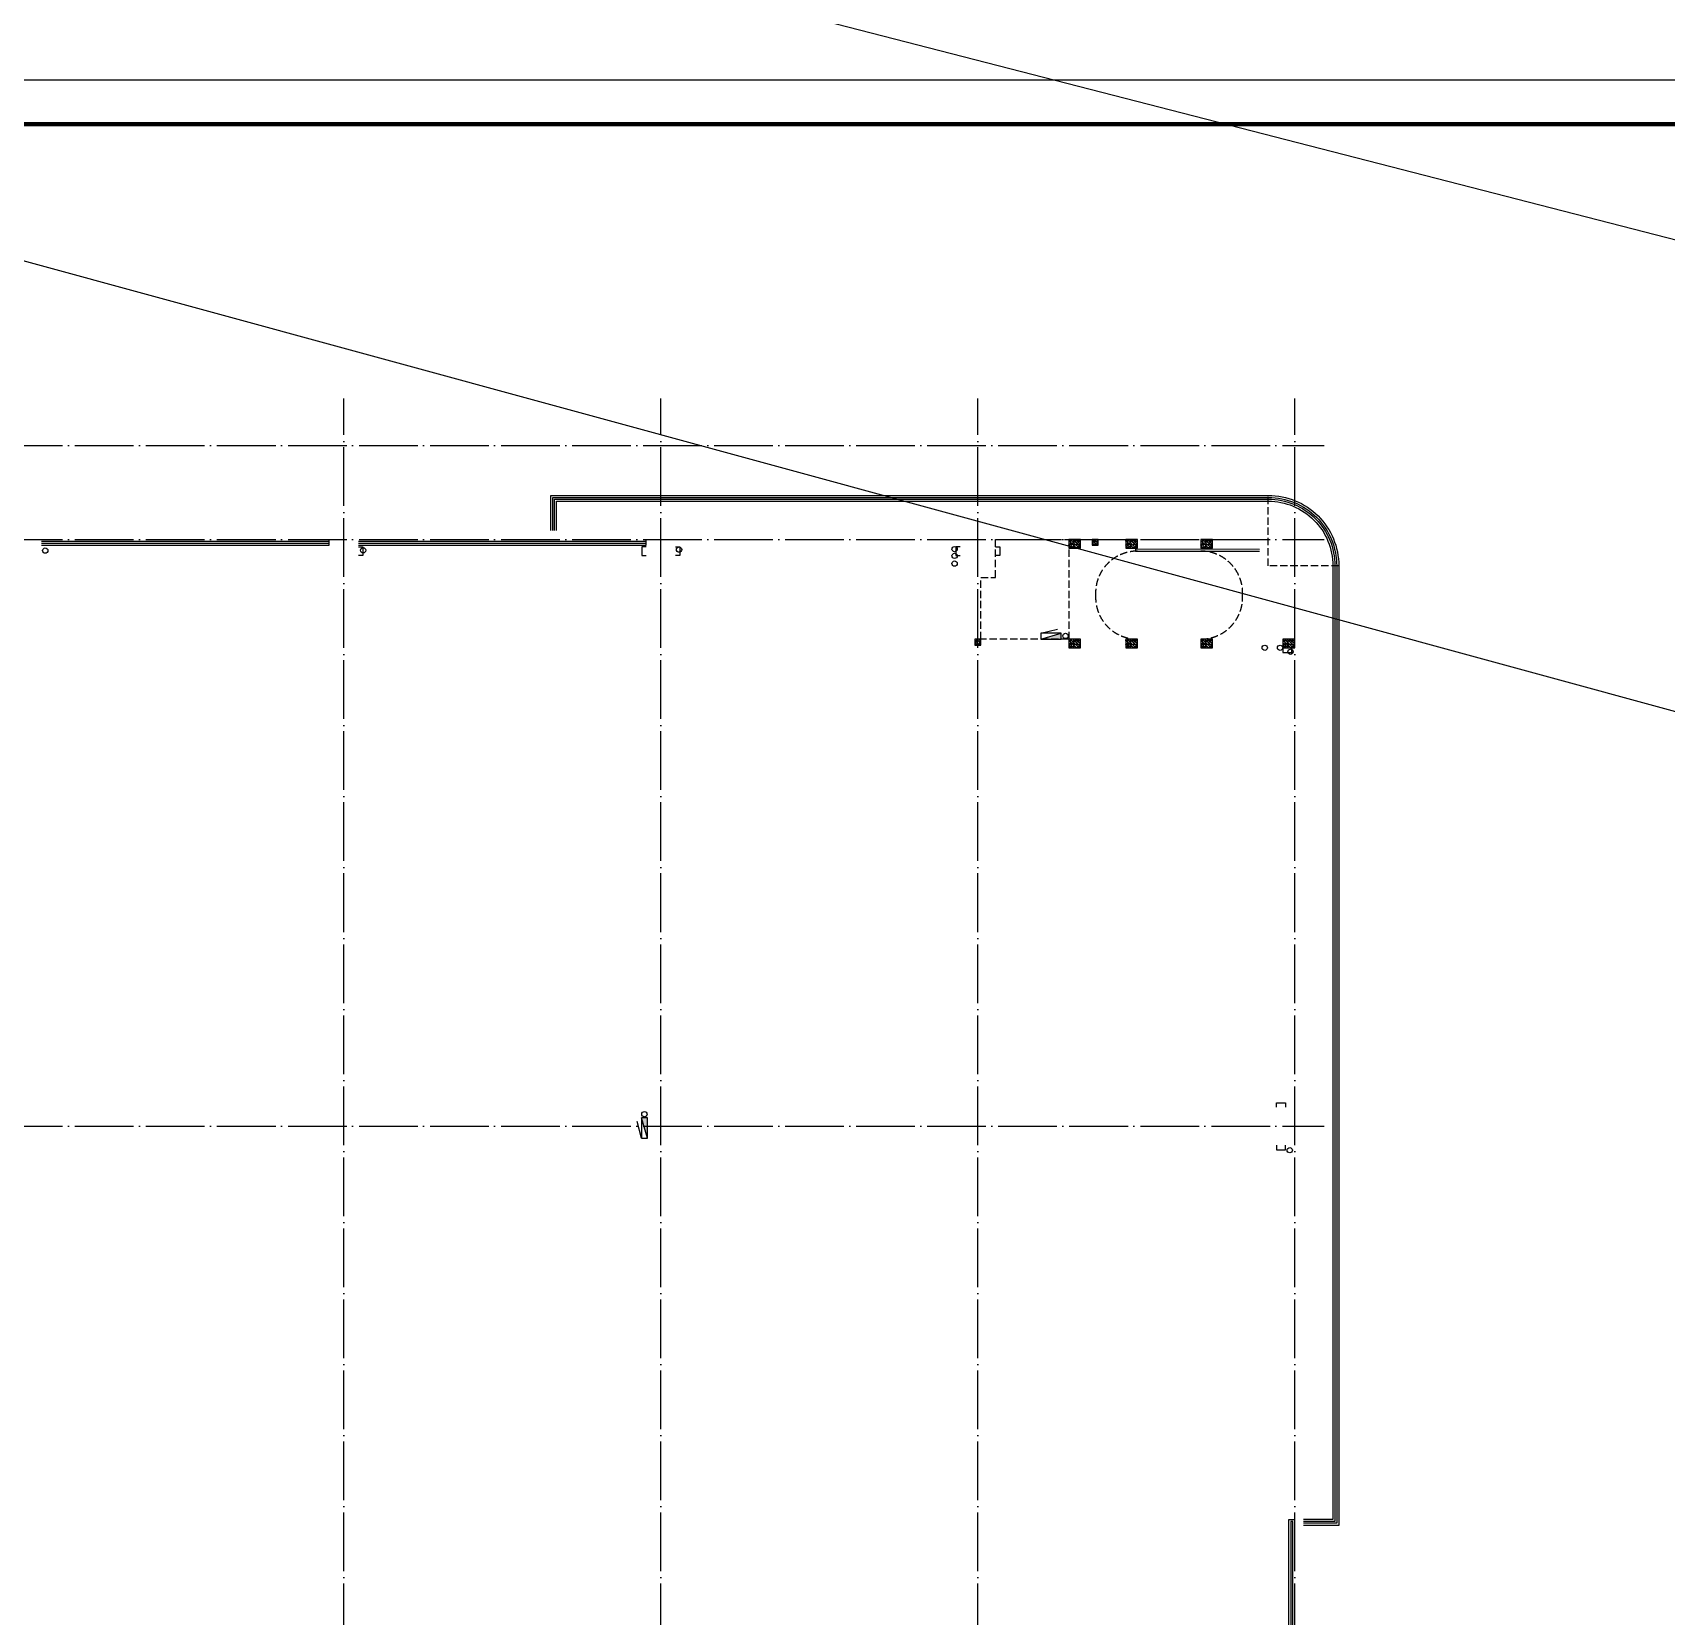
# Model space of a CAD drawing. Extents: x 6843040 to 15500510, y -6507076 to -4940511.
# Drawn here: x 8707243 to 8762904, y -5527201 to -5473236 of the extents above; entities that cross this region are included whole.
import ezdxf

# ---------------------------------------------------------------- set-up
doc = ezdxf.new("R2010")
doc.units = 0
doc.header["$LTSCALE"] = 1000
doc.header["$MEASUREMENT"] = 0
doc.linetypes.add('DASH', pattern=[0.35, 0.25, -0.1])
doc.linetypes.add('DOTE', pattern=[2.42, 2, -0.2, 0.02, -0.2])
for name, color, linetype in [('COLUMN', 10, 'Continuous'), ('DOTE', 8, 'DOTE'), ('EQUIP_消火栓', 7, 'Continuous'), ('FLOOR', 9, 'Continuous'), ('plan-1', 40, 'Continuous'), ('PUB_DIM', 3, 'Continuous'), ('PUB_HATCH', 8, 'Continuous'), ('PUB_TITLE', 4, 'Continuous'), ('RAIL', 163, 'Continuous'), ('S_SURFACE', 6, 'Continuous'), ('STAIR', 2, 'Continuous'), ('VPIPE-消防', 1, 'Continuous'), ('VPIPE-给水', 3, 'Continuous'), ('VPIPE-雨水', 4, 'Continuous'), ('建筑细线', 5, 'Continuous')]:
    doc.layers.add(name, color=color, linetype=linetype)
doc.layers.add('DIM_MODI', color=6, linetype='Continuous', plot=False)

# ---------------------------------------------------------------- blocks, each defined once
blk = doc.blocks.new('5层构造柱0911')
at = {"layer": 'PUB_HATCH'}
h = blk.add_hatch(dxfattribs=at)
h.set_pattern_fill('钢筋混凝土', color=256, scale=25, angle=90, style=0)
h.set_pattern_definition([(134.999998, (-183866.35, -204581.51), (-44.194175, -44.194172), []), (140, (-183866.35, -204581.51), (15.68804, 179.315045), [18.75, -206.25]), (85, (-183866.35, -204581.51), (-188.048035, -34.68783), [15, -165]), (190.4514, (-183865.04, -204566.57), (-172.35988, 144.62735), [15.93505, -175.28553]), (136.1842, (-183916.35, -204581.5), (41.37976, 266.81026), [28.125, -309.375]), (186.6356, (-183912.9, -204559.28), (-243.52946, 233.66568), [23.90257, -262.92825]), (81.1842, (-183916.35, -204581.5), (-243.52964, 233.6655), [22.5, -247.5]), (111, (-183903.85, -204556.51), (100.65473, 149.22676), [18.75, -206.25]), (56, (-183903.85, -204556.51), (-181.28751, 60.82884), [15, -165]), (161.4514, (-183895.46, -204544.07), (-80.63262, 210.05566), [15.93505, -175.28553]), (127.499998, (-183866.35, -204581.51), (-83.223463, 3.039967), [0, -163, 0, -167.5, 0, -165.625]), (97.499998, (-183866.35, -204581.51), (-98.602926, 65.767388), [0, -95.5, 0, -159.25, 0, -63.125]), (57.499998, (-183866.35, -204637.26), (5.638722, 133.455609), [0, -62.5, 0, -195, 0, -258.75]), (47.499998, (-183866.35, -204662.26), (-25.02624, 145.796543), [0, -81.25, 0, -129.5, 0, -183.75])])
edge = h.paths.add_edge_path()
edge.add_line((122750, 62900), (122350, 62900))
edge.add_line((122750, 62900), (122750, 63200))
edge.add_line((122750, 63200), (122350, 63200))
edge.add_line((122350, 63200), (122350, 62900))
h = blk.add_hatch(dxfattribs=at)
h.set_pattern_fill('钢筋混凝土', color=256, scale=25, angle=90, style=0)
h.set_pattern_definition([(134.999998, (-183066.35, -204481.52), (-44.194175, -44.194172), []), (140, (-183066.35, -204481.52), (15.68804, 179.315045), [18.75, -206.25]), (85, (-183066.35, -204481.52), (-188.048035, -34.68783), [15, -165]), (190.4514, (-183065.04, -204466.58), (-172.35988, 144.62735), [15.93505, -175.28553]), (136.1842, (-183116.35, -204481.52), (41.37976, 266.81026), [28.125, -309.375]), (186.6356, (-183112.9, -204459.28), (-243.52946, 233.66568), [23.90257, -262.92825]), (81.1842, (-183116.35, -204481.52), (-243.52964, 233.6655), [22.5, -247.5]), (111, (-183103.85, -204456.52), (100.65473, 149.22676), [18.75, -206.25]), (56, (-183103.85, -204456.52), (-181.28751, 60.82884), [15, -165]), (161.4514, (-183095.46, -204444.08), (-80.63262, 210.05566), [15.93505, -175.28553]), (127.499998, (-183066.35, -204481.52), (-83.223463, 3.039967), [0, -163, 0, -167.5, 0, -165.625]), (97.499998, (-183066.35, -204481.52), (-98.602926, 65.767388), [0, -95.5, 0, -159.25, 0, -63.125]), (57.499998, (-183066.35, -204537.27), (5.638722, 133.455609), [0, -62.5, 0, -195, 0, -258.75]), (47.499998, (-183066.35, -204562.27), (-25.02624, 145.796543), [0, -81.25, 0, -129.5, 0, -183.75])])
edge = h.paths.add_edge_path()
edge.add_line((123350, 63000), (123150, 63000))
edge.add_line((123350, 63000), (123350, 63200))
edge.add_line((123350, 63200), (123150, 63200))
edge.add_line((123150, 63200), (123150, 63000))
h = blk.add_hatch(dxfattribs=at)
h.set_pattern_fill('钢筋混凝土', color=256, scale=25, angle=90, style=0)
h.set_pattern_definition([(134.999998, (-181926.35, -204581.51), (-44.194175, -44.194172), []), (140, (-181926.35, -204581.51), (15.68804, 179.315045), [18.75, -206.25]), (85, (-181926.35, -204581.51), (-188.048035, -34.68783), [15, -165]), (190.4514, (-181925.04, -204566.57), (-172.35988, 144.62735), [15.93505, -175.28553]), (136.1842, (-181976.35, -204581.5), (41.37976, 266.81026), [28.125, -309.375]), (186.6356, (-181972.9, -204559.28), (-243.52946, 233.66568), [23.90257, -262.92825]), (81.1842, (-181976.35, -204581.5), (-243.52964, 233.6655), [22.5, -247.5]), (111, (-181963.85, -204556.51), (100.65473, 149.22676), [18.75, -206.25]), (56, (-181963.85, -204556.51), (-181.28751, 60.82884), [15, -165]), (161.4514, (-181955.46, -204544.07), (-80.63262, 210.05566), [15.93505, -175.28553]), (127.499998, (-181926.35, -204581.51), (-83.223463, 3.039967), [0, -163, 0, -167.5, 0, -165.625]), (97.499998, (-181926.35, -204581.51), (-98.602926, 65.767388), [0, -95.5, 0, -159.25, 0, -63.125]), (57.499998, (-181926.35, -204637.26), (5.638722, 133.455609), [0, -62.5, 0, -195, 0, -258.75]), (47.499998, (-181926.35, -204662.26), (-25.02624, 145.796543), [0, -81.25, 0, -129.5, 0, -183.75])])
edge = h.paths.add_edge_path()
edge.add_line((124690, 62900), (124290, 62900))
edge.add_line((124690, 62900), (124690, 63200))
edge.add_line((124690, 63200), (124290, 63200))
edge.add_line((124290, 63200), (124290, 62900))
h = blk.add_hatch(dxfattribs=at)
h.set_pattern_fill('钢筋混凝土', color=256, scale=25, angle=90, style=0)
h.set_pattern_definition([(134.999998, (-179366.35, -204581.51), (-44.194175, -44.194172), []), (140, (-179366.35, -204581.51), (15.68804, 179.315045), [18.75, -206.25]), (85, (-179366.35, -204581.51), (-188.048035, -34.68783), [15, -165]), (190.4514, (-179365.04, -204566.57), (-172.35988, 144.62735), [15.93505, -175.28553]), (136.1842, (-179416.35, -204581.5), (41.37976, 266.81026), [28.125, -309.375]), (186.6356, (-179412.9, -204559.28), (-243.52946, 233.66568), [23.90257, -262.92825]), (81.1842, (-179416.35, -204581.5), (-243.52964, 233.6655), [22.5, -247.5]), (111, (-179403.85, -204556.51), (100.65473, 149.22676), [18.75, -206.25]), (56, (-179403.85, -204556.51), (-181.28751, 60.82884), [15, -165]), (161.4514, (-179395.46, -204544.07), (-80.63262, 210.05566), [15.93505, -175.28553]), (127.499998, (-179366.35, -204581.51), (-83.223463, 3.039967), [0, -163, 0, -167.5, 0, -165.625]), (97.499998, (-179366.35, -204581.51), (-98.602926, 65.767388), [0, -95.5, 0, -159.25, 0, -63.125]), (57.499998, (-179366.35, -204637.26), (5.638722, 133.455609), [0, -62.5, 0, -195, 0, -258.75]), (47.499998, (-179366.35, -204662.26), (-25.02624, 145.796543), [0, -81.25, 0, -129.5, 0, -183.75])])
edge = h.paths.add_edge_path()
edge.add_line((127250, 62900), (126850, 62900))
edge.add_line((127250, 62900), (127250, 63200))
edge.add_line((127250, 63200), (126850, 63200))
edge.add_line((126850, 63200), (126850, 62900))
h = blk.add_hatch(dxfattribs=at)
h.set_pattern_fill('钢筋混凝土', color=256, scale=25, angle=90, style=0)
h.set_pattern_definition([(134.999998, (-187066.35, -207881.52), (-44.194175, -44.194172), []), (140, (-187066.35, -207881.52), (15.68804, 179.315045), [18.75, -206.25]), (85, (-187066.35, -207881.52), (-188.048035, -34.68783), [15, -165]), (190.4514, (-187065.04, -207866.58), (-172.35988, 144.62735), [15.93505, -175.28553]), (136.1842, (-187116.35, -207881.52), (41.37976, 266.81026), [28.125, -309.375]), (186.6356, (-187112.9, -207859.28), (-243.52946, 233.66568), [23.90257, -262.92825]), (81.1842, (-187116.35, -207881.52), (-243.52964, 233.6655), [22.5, -247.5]), (111, (-187103.85, -207856.52), (100.65473, 149.22676), [18.75, -206.25]), (56, (-187103.85, -207856.52), (-181.28751, 60.82884), [15, -165]), (161.4514, (-187095.46, -207844.08), (-80.63262, 210.05566), [15.93505, -175.28553]), (127.499998, (-187066.35, -207881.52), (-83.223463, 3.039967), [0, -163, 0, -167.5, 0, -165.625]), (97.499998, (-187066.35, -207881.52), (-98.602926, 65.767388), [0, -95.5, 0, -159.25, 0, -63.125]), (57.499998, (-187066.35, -207937.27), (5.638722, 133.455609), [0, -62.5, 0, -195, 0, -258.75]), (47.499998, (-187066.35, -207962.27), (-25.02624, 145.796543), [0, -81.25, 0, -129.5, 0, -183.75])])
edge = h.paths.add_edge_path()
edge.add_line((119350, 59600), (119150, 59600))
edge.add_line((119350, 59600), (119350, 59800))
edge.add_line((119350, 59800), (119150, 59800))
edge.add_line((119150, 59800), (119150, 59600))
h = blk.add_hatch(dxfattribs=at)
h.set_pattern_fill('钢筋混凝土', color=256, scale=25, angle=90, style=0)
h.set_pattern_definition([(134.999998, (-183866.35, -207981.51), (-44.194175, -44.194172), []), (140, (-183866.35, -207981.51), (15.68804, 179.315045), [18.75, -206.25]), (85, (-183866.35, -207981.51), (-188.048035, -34.68783), [15, -165]), (190.4514, (-183865.04, -207966.57), (-172.35988, 144.62735), [15.93505, -175.28553]), (136.1842, (-183916.35, -207981.5), (41.37976, 266.81026), [28.125, -309.375]), (186.6356, (-183912.9, -207959.28), (-243.52946, 233.66568), [23.90257, -262.92825]), (81.1842, (-183916.35, -207981.5), (-243.52964, 233.6655), [22.5, -247.5]), (111, (-183903.85, -207956.51), (100.65473, 149.22676), [18.75, -206.25]), (56, (-183903.85, -207956.51), (-181.28751, 60.82884), [15, -165]), (161.4514, (-183895.46, -207944.07), (-80.63262, 210.05566), [15.93505, -175.28553]), (127.499998, (-183866.35, -207981.51), (-83.223463, 3.039967), [0, -163, 0, -167.5, 0, -165.625]), (97.499998, (-183866.35, -207981.51), (-98.602926, 65.767388), [0, -95.5, 0, -159.25, 0, -63.125]), (57.499998, (-183866.35, -208037.26), (5.638722, 133.455609), [0, -62.5, 0, -195, 0, -258.75]), (47.499998, (-183866.35, -208062.26), (-25.02624, 145.796543), [0, -81.25, 0, -129.5, 0, -183.75])])
edge = h.paths.add_edge_path()
edge.add_line((122750, 59500), (122350, 59500))
edge.add_line((122750, 59500), (122750, 59800))
edge.add_line((122750, 59800), (122350, 59800))
edge.add_line((122350, 59800), (122350, 59500))
h = blk.add_hatch(dxfattribs=at)
h.set_pattern_fill('钢筋混凝土', color=256, scale=25, angle=90, style=0)
h.set_pattern_definition([(134.999998, (-181926.35, -207981.51), (-44.194175, -44.194172), []), (140, (-181926.35, -207981.51), (15.68804, 179.315045), [18.75, -206.25]), (85, (-181926.35, -207981.51), (-188.048035, -34.68783), [15, -165]), (190.4514, (-181925.04, -207966.57), (-172.35988, 144.62735), [15.93505, -175.28553]), (136.1842, (-181976.35, -207981.5), (41.37976, 266.81026), [28.125, -309.375]), (186.6356, (-181972.9, -207959.28), (-243.52946, 233.66568), [23.90257, -262.92825]), (81.1842, (-181976.35, -207981.5), (-243.52964, 233.6655), [22.5, -247.5]), (111, (-181963.85, -207956.51), (100.65473, 149.22676), [18.75, -206.25]), (56, (-181963.85, -207956.51), (-181.28751, 60.82884), [15, -165]), (161.4514, (-181955.46, -207944.07), (-80.63262, 210.05566), [15.93505, -175.28553]), (127.499998, (-181926.35, -207981.51), (-83.223463, 3.039967), [0, -163, 0, -167.5, 0, -165.625]), (97.499998, (-181926.35, -207981.51), (-98.602926, 65.767388), [0, -95.5, 0, -159.25, 0, -63.125]), (57.499998, (-181926.35, -208037.26), (5.638722, 133.455609), [0, -62.5, 0, -195, 0, -258.75]), (47.499998, (-181926.35, -208062.26), (-25.02624, 145.796543), [0, -81.25, 0, -129.5, 0, -183.75])])
edge = h.paths.add_edge_path()
edge.add_line((124690, 59500), (124290, 59500))
edge.add_line((124690, 59500), (124690, 59800))
edge.add_line((124690, 59800), (124290, 59800))
edge.add_line((124290, 59800), (124290, 59500))
h = blk.add_hatch(dxfattribs=at)
h.set_pattern_fill('钢筋混凝土', color=256, scale=25, angle=90, style=0)
h.set_pattern_definition([(134.999998, (-179366.35, -207981.51), (-44.194175, -44.194172), []), (140, (-179366.35, -207981.51), (15.68804, 179.315045), [18.75, -206.25]), (85, (-179366.35, -207981.51), (-188.048035, -34.68783), [15, -165]), (190.4514, (-179365.04, -207966.57), (-172.35988, 144.62735), [15.93505, -175.28553]), (136.1842, (-179416.35, -207981.5), (41.37976, 266.81026), [28.125, -309.375]), (186.6356, (-179412.9, -207959.28), (-243.52946, 233.66568), [23.90257, -262.92825]), (81.1842, (-179416.35, -207981.5), (-243.52964, 233.6655), [22.5, -247.5]), (111, (-179403.85, -207956.51), (100.65473, 149.22676), [18.75, -206.25]), (56, (-179403.85, -207956.51), (-181.28751, 60.82884), [15, -165]), (161.4514, (-179395.46, -207944.07), (-80.63262, 210.05566), [15.93505, -175.28553]), (127.499998, (-179366.35, -207981.51), (-83.223463, 3.039967), [0, -163, 0, -167.5, 0, -165.625]), (97.499998, (-179366.35, -207981.51), (-98.602926, 65.767388), [0, -95.5, 0, -159.25, 0, -63.125]), (57.499998, (-179366.35, -208037.26), (5.638722, 133.455609), [0, -62.5, 0, -195, 0, -258.75]), (47.499998, (-179366.35, -208062.26), (-25.02624, 145.796543), [0, -81.25, 0, -129.5, 0, -183.75])])
edge = h.paths.add_edge_path()
edge.add_line((127250, 59500), (126850, 59500))
edge.add_line((127250, 59500), (127250, 59800))
edge.add_line((127250, 59800), (126850, 59800))
edge.add_line((126850, 59800), (126850, 59500))
h = blk.add_hatch(dxfattribs=at)
h.set_pattern_fill('钢筋混凝土', color=256, scale=25, angle=90, style=0)
h.set_pattern_definition([(134.999998, (-176566.357, -207981.51), (-44.194175, -44.194172), []), (140, (-176566.36, -207981.51), (15.68804, 179.315045), [18.75, -206.25]), (85, (-176566.36, -207981.51), (-188.048035, -34.68783), [15, -165]), (190.4514, (-176565.05, -207966.57), (-172.35988, 144.62735), [15.93505, -175.28553]), (136.1842, (-176616.36, -207981.5), (41.37976, 266.81026), [28.125, -309.375]), (186.6356, (-176612.9, -207959.28), (-243.52946, 233.66568), [23.90257, -262.92825]), (81.1842, (-176616.36, -207981.5), (-243.52964, 233.6655), [22.5, -247.5]), (111, (-176603.86, -207956.51), (100.65473, 149.22676), [18.75, -206.25]), (56, (-176603.86, -207956.51), (-181.28751, 60.82884), [15, -165]), (161.4514, (-176595.47, -207944.07), (-80.63262, 210.05566), [15.93505, -175.28553]), (127.499998, (-176566.357, -207981.51), (-83.223463, 3.039967), [0, -163, 0, -167.5, 0, -165.625]), (97.499998, (-176566.36, -207981.51), (-98.602926, 65.767388), [0, -95.5, 0, -159.25, 0, -63.125]), (57.499998, (-176566.36, -208037.26), (5.638722, 133.455609), [0, -62.5, 0, -195, 0, -258.75]), (47.499998, (-176566.36, -208062.26), (-25.02624, 145.796543), [0, -81.25, 0, -129.5, 0, -183.75])])
edge = h.paths.add_edge_path()
edge.add_line((130050, 59500), (129650, 59500))
edge.add_line((130050, 59500), (130050, 59800))
edge.add_line((130050, 59800), (129650, 59800))
edge.add_line((129650, 59800), (129650, 59500))
at = {"layer": 'COLUMN'}
for points in [[(122350, 62900), (122750, 62900), (122750, 63200), (122350, 63200)], [(123150, 63000), (123350, 63000), (123350, 63200), (123150, 63200)], [(124290, 62900), (124690, 62900), (124690, 63200), (124290, 63200)], [(126850, 62900), (127250, 62900), (127250, 63200), (126850, 63200)], [(119150, 59600), (119350, 59600), (119350, 59800), (119150, 59800)], [(122350, 59500), (122750, 59500), (122750, 59800), (122350, 59800)], [(124290, 59500), (124690, 59500), (124690, 59800), (124290, 59800)], [(126850, 59500), (127250, 59500), (127250, 59800), (126850, 59800)], [(129650, 59500), (130050, 59500), (130050, 59800), (129650, 59800)]]:
    blk.add_lwpolyline(points, close=True, dxfattribs=at)
blk = doc.blocks.new('5~6F手摇拉杆0912')
at = {"layer": 'S_SURFACE'}
for points in [[(8718343, -5490755), (8718493, -5490755), (8718493, -5491055), (8718343, -5491055)], [(8728143, -5490755), (8727993, -5490755), (8727993, -5491055), (8728143, -5491055)], [(8729143, -5490755), (8729293, -5490755), (8729293, -5491055), (8729143, -5491055)], [(8738843, -5490755), (8738693, -5490755), (8738693, -5491055), (8738843, -5491055)], [(8740043, -5490755), (8740193, -5490755), (8740193, -5491055), (8740043, -5491055)], [(8749843, -5494202), (8749843, -5494352), (8750143, -5494352), (8750143, -5494202)], [(8749626, -5509851), (8749626, -5509701), (8749926, -5509701), (8749926, -5509851)], [(8749626, -5511151), (8749626, -5511301), (8749926, -5511301), (8749926, -5511151)]]:
    blk.add_lwpolyline(points, dxfattribs=at)
blk = doc.blocks.new('$TWTSYS$00000508')
for p, q in [((-0.5, 0.5), (0.324, 1.224)), ((-0.5, 0.5), (-0.5, -0.5)), ((-0.5, -0.5), (0.5, 0.5)), ((0.5, 0.5), (-0.5, 0.5)), ((0.5, -0.5), (0.5, 0.5)), ((-0.5, -0.5), (0.5, -0.5))]:
    blk.add_line(p, q)
blk.add_solid([(0.5, -0.5), (0.5, 0.5), (-0.5, -0.5)])
blk = doc.blocks.new('五层排水消防0922')
at = {"layer": 'VPIPE-消防'}
for centre in [(8742433, -5493794), (8728084, -5510090)]:
    blk.add_circle(centre, 90, dxfattribs=at)
at = {"layer": 'VPIPE-给水'}
for centre in [(8749220, -5494196), (8749744, -5494196)]:
    blk.add_circle(centre, 90, dxfattribs=at)
at = {"layer": 'VPIPE-雨水'}
for centre in [(8707673, -5490885), (8718502, -5490875), (8729266, -5490851), (8738655, -5490834), (8738655, -5491065), (8738655, -5491329), (8750098, -5494333), (8750073, -5511318)]:
    blk.add_circle(centre, 90, dxfattribs=at)
at = {"layer": 'EQUIP_消火栓', "xscale": 700, "yscale": 200, "zscale": 700}
for p, rotation in [((8741937, -5493802), 359.9999949910436), ((8728089, -5510562), 89.99999499104365)]:
    blk.add_blockref('$TWTSYS$00000508', p, dxfattribs=dict(at, rotation=rotation))

msp = doc.modelspace()

# ---------------------------------------------------------------- linework, layer by layer
at = {"layer": 'DIM_MODI'}
for points in [[(8939657.2, -5544505.8), (7717926.7, -5211216.4), (7913635.5, -5544303.4)], [(8942178.7, -5526373.4), (7717926.7, -5211216.4), (8942097.1, -5490601.1)]]:
    msp.add_lwpolyline(points, dxfattribs=at)
at = {"layer": 'DOTE'}
for p, q in [((8717842.9, -5554702), (8717842.9, -5485702.5)), ((8728642.9, -5554702), (8728642.9, -5485702.5)), ((8739442.9, -5554702), (8739442.9, -5485702.5)), ((8750242.9, -5554702), (8750242.9, -5485702.5)), ((8619142.9, -5487302), (8751242.9, -5487302)), ((8619142.9, -5490502), (8751242.9, -5490502)), ((8619142.9, -5510502), (8751242.9, -5510502))]:
    msp.add_line(p, q, dxfattribs=at)
at = {"layer": 'FLOOR'}
for points in [[(8724892.9, -5490202), (8724892.9, -5489002), (8749342.9, -5489002, -0.4142138), (8751742.9, -5491402), (8751742.9, -5524101.8), (8750542.9, -5524101.8)], [(8725092.9, -5490202), (8725092.9, -5489202), (8749342.9, -5489202, -0.4142138), (8751542.9, -5491402), (8751542.9, -5523901.8), (8750542.9, -5523901.8)]]:
    msp.add_lwpolyline(points, format="xyb", dxfattribs=at)
for points in [[(8707542.9, -5490701.5), (8717342.9, -5490701.5), (8717342.9, -5490501.5)], [(8718342.9, -5490702), (8728142.9, -5490702), (8728142.9, -5490502)], [(8750042.9, -5529852), (8750042.9, -5523901.8), (8750242.9, -5523901.8)]]:
    msp.add_lwpolyline(points, dxfattribs=at)
at = {"layer": 'FLOOR', "linetype": 'DASH'}
msp.add_lwpolyline([(8742542.9, -5490502), (8742542.9, -5493902), (8739542.9, -5493902), (8739542.9, -5491802), (8740042.9, -5491802), (8740042.9, -5490502), (8740992.9, -5490502), (8740992.9, -5490502)], close=True, dxfattribs=at)
for points in [[(8744882.9, -5493902, -0.4297216), (8743459.9, -5492402, -0.4297216), (8744882.9, -5490902)], [(8747042.6, -5493902, 0.4297216), (8748465.6, -5492402, 0.4297216), (8747042.6, -5490902)]]:
    msp.add_lwpolyline(points, format="xyb", dxfattribs=at)
at = {"layer": 'PUB_DIM', "linetype": 'DASH'}
msp.add_lwpolyline([(8751742.9, -5491402), (8749342.9, -5491402), (8749342.9, -5489002)], dxfattribs=at)
at = {"layer": 'PUB_TITLE'}
msp.add_lwpolyline([(8597898.3, -5601001.4), (8776248.3, -5601001.4), (8776248.3, -5474851.4), (8597898.3, -5474851.4)], close=True, dxfattribs=at)
at = {"layer": 'PUB_TITLE', "const_width": 150}
msp.add_lwpolyline([(8601648.3, -5599501.4), (8774748.3, -5599501.4), (8774748.3, -5476351.4), (8601648.3, -5476351.4)], close=True, dxfattribs=at)
at = {"layer": 'RAIL'}
for points in [[(8724962.9, -5490202), (8724962.9, -5489072), (8749342.9, -5489072, -0.4142138), (8751672.9, -5491402), (8751672.9, -5524031.8), (8750542.9, -5524031.8)], [(8725022.9, -5490202), (8725022.9, -5489132), (8749342.9, -5489132, -0.4142138), (8751612.9, -5491402), (8751612.9, -5523971.8), (8750542.9, -5523971.8)]]:
    msp.add_lwpolyline(points, format="xyb", dxfattribs=at)
for points in [[(8707542.9, -5490631.5), (8717342.9, -5490631.5), (8717342.9, -5490571.5), (8707542.9, -5490571.5)], [(8718342.9, -5490632), (8728142.9, -5490632), (8728142.9, -5490572), (8718342.9, -5490572)], [(8750172.9, -5529852), (8750172.9, -5523971.8), (8750112.9, -5523971.8), (8750112.9, -5529852)]]:
    msp.add_lwpolyline(points, dxfattribs=at)
at = {"layer": 'STAIR'}
msp.add_lwpolyline([(8749042.9, -5490842.9), (8744822.9, -5490841.6), (8744822.9, -5490901.6), (8749042.9, -5490902.9)], dxfattribs=at)

# ---------------------------------------------------------------- block references
at = {"layer": 'plan-1'}
for name in ['五层排水消防0922', '5~6F手摇拉杆0912']:
    msp.add_blockref(name, (0, 0), dxfattribs=at)
at = {"layer": '建筑细线'}
msp.add_blockref('5层构造柱0911', (8620192.9, -5553702), dxfattribs=at)

doc.saveas('drawing.dxf')
